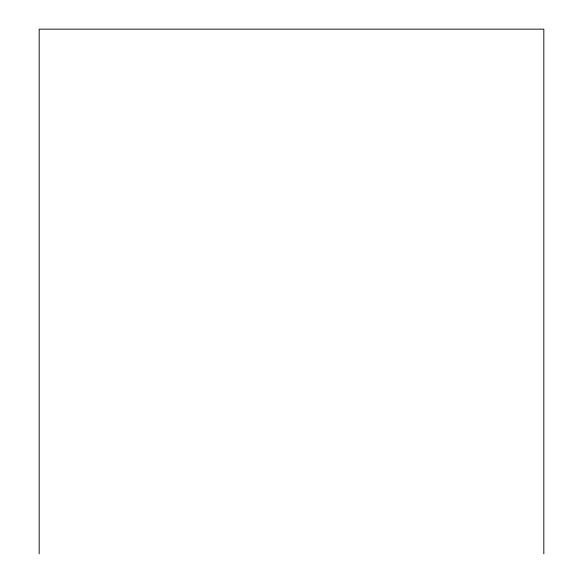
<?xml version="1.0" encoding="UTF-8"?>
<svg xmlns="http://www.w3.org/2000/svg" width="583" height="583" viewBox="0 0 583 583"><rect width="100%" height="100%" fill="white"/><g stroke="black" fill="none" stroke-linecap="round" stroke-linejoin="round"><path stroke-width="0.87" d="M543.822 553.85L543.822 29.15L39.178 29.15L39.178 553.85"/></g></svg>
